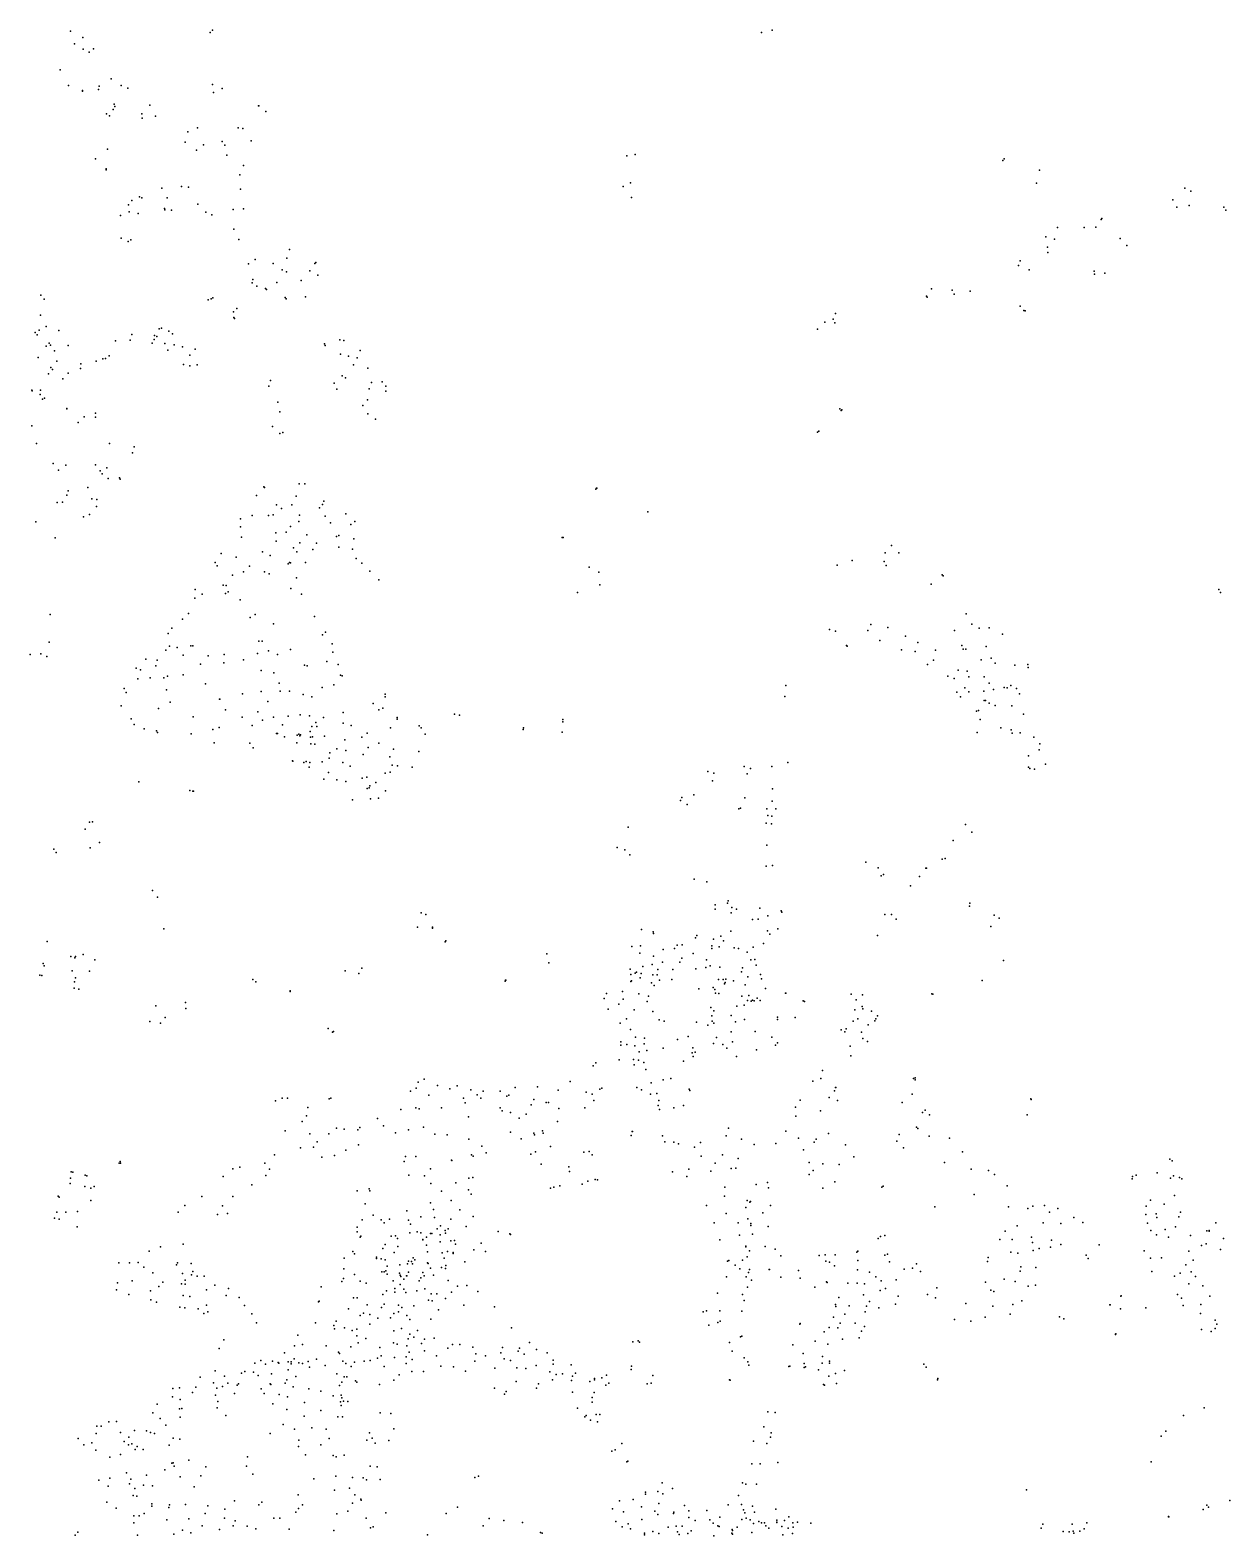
# Model space of a CAD drawing. Header units: millimetres. Extents: x -60275265 to 22802890, y -38578442 to 24337084.
# Drawn here: x -13538378 to -8352378, y -20047304 to -13537304 of the extents above; entities that cross this region are included whole.
import ezdxf

# ---------------------------------------------------------------- set-up
doc = ezdxf.new("R2010")
doc.units = ezdxf.units.MM
doc.header["$MEASUREMENT"] = 0
doc.layers.add('particles', color=7, linetype='Continuous', true_color=0x000000)

msp = doc.modelspace()

# ---------------------------------------------------------------- linework, layer by layer
at = {"layer": 'particles', "color": 93, "true_color": 0x67d435}
for p in [(-12750378, -13537304), (-10331378, -13537304), (-13364378, -13541304), (-13346378, -13596304), (-13310378, -13569304), (-12760378, -13548304), (-10376378, -13548304), (-13309378, -13620304), (-13283378, -13633304), (-13264378, -13618304), (-13408378, -13709304), (-13372378, -13777304), (-13311378, -13798304), (-13242378, -13794304), (-13240378, -13779304), (-13188378, -13747304), (-13144378, -13776304), (-13116378, -13788304), (-12749378, -13772304), (-12708378, -13790304), (-13311378, -13801304), (-13175378, -13857304), (-13021378, -13862304), (-13020378, -13862304), (-12746378, -13806304), (-12551378, -13865304), (-12550378, -13865304), (-13208378, -13899304), (-13195378, -13907304), (-13179378, -13880304), (-13172378, -13867304), (-13055378, -13899304), (-13054378, -13917304), (-12996378, -13909304), (-12519378, -13889304), (-12856378, -13977304), (-12815378, -13960304), (-12638378, -13959304), (-12618378, -13962304), (-13204378, -14052304), (-12868378, -14022304), (-12819378, -14056304), (-12789378, -14033304), (-12708378, -14018304), (-12697378, -14035304), (-12583378, -14016304), (-13255378, -14094304), (-12688378, -14078304), (-12615378, -14122304), (-10959378, -14080304), (-10923378, -14075304), (-9333378, -14100304), (-9333378, -14100304), (-9327378, -14094304), (-13210378, -14137304), (-13210378, -14141304), (-13209378, -14141304), (-12631378, -14163304), (-9175378, -14143304), (-12969378, -14220304), (-12884378, -14213304), (-12854378, -14216304), (-12628378, -14224304), (-10974378, -14213304), (-10943378, -14197304), (-9188378, -14199304), (-8547378, -14220304), (-8521378, -14233304), (-13113378, -14293304), (-13099378, -14273304), (-13065378, -14258304), (-13055378, -14262304), (-12957378, -14308304), (-12956378, -14314304), (-12945378, -14262304), (-12927378, -14316304), (-12813378, -14290304), (-12660378, -14312304), (-12616378, -14309304), (-10938378, -14260304), (-8598378, -14271304), (-8582378, -14303304), (-8528378, -14295304), (-8378378, -14302304), (-8378378, -14302304), (-8369378, -14315304), (-13147378, -14338304), (-13110378, -14322304), (-13110378, -14322304), (-13071378, -14330304), (-12779378, -14324304), (-12753378, -14336304), (-8908378, -14356304), (-8906378, -14351304), (-13144378, -14437304), (-13114378, -14451304), (-13102378, -14443304), (-12658378, -14397304), (-12636378, -14442304), (-9148378, -14431304), (-9110378, -14441304), (-9097378, -14390304), (-8982378, -14390304), (-8932378, -14389304), (-8826378, -14438304), (-12417378, -14485304), (-9140378, -14475304), (-9139378, -14499304), (-8798378, -14468304), (-12594378, -14547304), (-12565378, -14528304), (-12487378, -14546304), (-12448378, -14573304), (-12430378, -14582304), (-12429378, -14523304), (-12329378, -14578304), (-12307378, -14546304), (-12303378, -14541304), (-9265378, -14555304), (-9259378, -14535304), (-9220378, -14574304), (-8939378, -14579304), (-12578378, -14629304), (-12575378, -14615304), (-12558378, -14644304), (-12471378, -14628304), (-12367378, -14619304), (-12294378, -14597304), (-8937378, -14592304), (-8892378, -14588304), (-13492378, -14683304), (-13477378, -14700304), (-12769378, -14703304), (-12755378, -14699304), (-12748378, -14695304), (-12521378, -14654304), (-12516378, -14658304), (-12436378, -14693304), (-12431378, -14699304), (-12348378, -14690304), (-9664378, -14687304), (-9661378, -14692304), (-9642378, -14655304), (-9553378, -14662304), (-9544378, -14678304), (-9474378, -14665304), (-9474378, -14665304), (-13493378, -14770304), (-12659378, -14755304), (-12645378, -14740304), (-10057378, -14762304), (-9259378, -14730304), (-9242378, -14749304), (-9237378, -14751304), (-13499378, -14834304), (-13468378, -14818304), (-13414378, -14836304), (-12980378, -14828304), (-12970378, -14825304), (-12939378, -14839304), (-12657378, -14780304), (-12655378, -14784304), (-10135378, -14830304), (-10103378, -14799304), (-10067378, -14786304), (-10059378, -14803304), (-13516378, -14845304), (-13508378, -14854304), (-13469378, -14904304), (-13456378, -14890304), (-13450378, -14899304), (-13374378, -14900304), (-13169378, -14880304), (-13105378, -14878304), (-13098378, -14853304), (-13011378, -14890304), (-13002378, -14874304), (-13001378, -14858304), (-12991378, -14862304), (-12955378, -14892304), (-12923378, -14850304), (-12916378, -14897304), (-12880378, -14907304), (-12266378, -14894304), (-12263378, -14901304), (-12263378, -14901304), (-12199378, -14876304), (-12182378, -14879304), (-13503378, -14953304), (-13432378, -14923304), (-13422378, -14968304), (-13252378, -14968304), (-13224378, -14958304), (-13223378, -14958304), (-13212378, -14957304), (-13212378, -14957304), (-13196378, -14945304), (-12943378, -14920304), (-12848378, -14942304), (-12824378, -14917304), (-12196378, -14938304), (-12162378, -14946304), (-12124378, -14954304), (-12112378, -14922304), (-13458378, -15023304), (-13448378, -14995304), (-13441378, -15005304), (-13374378, -15020304), (-13320378, -15000304), (-13319378, -14980304), (-12875378, -14983304), (-12848378, -14989304), (-12816378, -14984304), (-12189378, -15032304), (-12140378, -14984304), (-12078378, -14999304), (-13531378, -15093304), (-13529378, -15096304), (-13493378, -15093304), (-13397378, -15044304), (-12506378, -15076304), (-12499378, -15052304), (-12224378, -15063304), (-12212378, -15090304), (-12175378, -15041304), (-12072378, -15088304), (-12062378, -15060304), (-12016378, -15057304), (-12001378, -15098304), (-12000378, -15077304), (-13495378, -15112304), (-13484378, -15132304), (-13476378, -15128304), (-12467378, -15146304), (-12100378, -15160304), (-12079378, -15135304), (-13380378, -15174304), (-13379378, -15173304), (-13331378, -15233304), (-13304378, -15209304), (-13256378, -15193304), (-13255378, -15211304), (-12459378, -15188304), (-12078378, -15196304), (-12045378, -15219304), (-10038378, -15175304), (-10032378, -15181304), (-10030378, -15179304), (-13530378, -15248304), (-12490378, -15251304), (-12458378, -15281304), (-12445378, -15276304), (-10134378, -15275304), (-10129378, -15271304), (-13510378, -15324304), (-13195378, -15324304), (-13088378, -15338304), (-13439378, -15410304), (-13383378, -15418304), (-13256378, -15417304), (-13096378, -15364304), (-13096378, -15365304), (-13415378, -15439304), (-13235378, -15443304), (-13226378, -15455304), (-13207378, -15429304), (-13201378, -15476304), (-13152378, -15472304), (-13149378, -15479304), (-13379378, -15548304), (-13374378, -15529304), (-13289378, -15515304), (-12560378, -15549304), (-12528378, -15511304), (-12525378, -15514304), (-12388378, -15552304), (-12375378, -15498304), (-12350378, -15499304), (-11092378, -15521304), (-11090378, -15517304), (-11089378, -15517304), (-13421378, -15579304), (-13398378, -15578304), (-13271378, -15563304), (-13251378, -15597304), (-13250378, -15567304), (-12473378, -15590304), (-12452378, -15605304), (-12407378, -15589304), (-12287378, -15603304), (-12274378, -15588304), (-12268378, -15574304), (-10868378, -15619304), (-13513378, -15663304), (-13307378, -15641304), (-13281378, -15631304), (-12628378, -15650304), (-12628378, -15685304), (-12578378, -15635304), (-12508378, -15635304), (-12488378, -15632304), (-12412378, -15683304), (-12377378, -15661304), (-12374378, -15634304), (-12262378, -15639304), (-12239378, -15667304), (-12173378, -15629304), (-12152378, -15674304), (-12135378, -15661304), (-13430378, -15732304), (-12625378, -15729304), (-12476378, -15710304), (-12474378, -15746304), (-12431378, -15708304), (-12372378, -15753304), (-12342378, -15719304), (-12213378, -15727304), (-12204378, -15722304), (-12139378, -15736304), (-11238378, -15731304), (-11238378, -15731304), (-11234378, -15731304), (-12712378, -15800304), (-12648378, -15816304), (-12533378, -15793304), (-12501378, -15809304), (-12399378, -15776304), (-12385378, -15792304), (-12316378, -15782304), (-12300378, -15755304), (-12203378, -15773304), (-12144378, -15781304), (-9842378, -15797304), (-9814378, -15765304), (-9783378, -15797304), (-12738378, -15839304), (-12730378, -15853304), (-12615378, -15879304), (-12590378, -15854304), (-12525378, -15879304), (-12423378, -15845304), (-12417378, -15838304), (-12413378, -15840304), (-12347378, -15838304), (-12129378, -15821304), (-12104378, -15842304), (-12070378, -15876304), (-11121378, -15859304), (-11121378, -15859304), (-11080378, -15881304), (-10050378, -15850304), (-9985378, -15830304), (-9846378, -15834304), (-9838378, -15851304), (-12704378, -15936304), (-12691378, -15938304), (-12663378, -15893304), (-12505378, -15888304), (-12386378, -15905304), (-12031378, -15913304), (-11075378, -15935304), (-9643378, -15933304), (-9595378, -15892304), (-9592378, -15896304), (-12826378, -15993304), (-12825378, -15956304), (-12795378, -15975304), (-12693378, -15973304), (-12682378, -15965304), (-12630378, -16000304), (-12411378, -15951304), (-12365378, -15976304), (-11172378, -15968304), (-8400378, -15955304), (-8393378, -15969304), (-13452378, -16063304), (-12853378, -16059304), (-12587378, -16076304), (-12565378, -16064304), (-12309378, -16072304), (-9492378, -16061304), (-12926378, -16123304), (-12880378, -16084304), (-12486378, -16104304), (-12261378, -16140304), (-10082378, -16128304), (-10057378, -16136304), (-9917378, -16133304), (-9904378, -16107304), (-9831378, -16120304), (-9542378, -16132304), (-9468378, -16106304), (-9435378, -16122304), (-9392378, -16121304), (-13456378, -16183304), (-12942378, -16146304), (-12935378, -16200304), (-12902378, -16206304), (-12844378, -16199304), (-12835378, -16199304), (-12550378, -16179304), (-12535378, -16179304), (-12274378, -16151304), (-12233378, -16191304), (-10009378, -16198304), (-10006378, -16200304), (-9865378, -16176304), (-9754378, -16157304), (-9701378, -16184304), (-9510378, -16198304), (-9406378, -16202304), (-9335378, -16148304), (-13538378, -16237304), (-13491378, -16233304), (-13466378, -16245304), (-13038378, -16256304), (-12989378, -16261304), (-12952378, -16217304), (-12876378, -16240304), (-12769378, -16242304), (-12701378, -16272304), (-12699378, -16237304), (-12615378, -16259304), (-12555378, -16232304), (-12508378, -16221304), (-12469378, -16236304), (-12413378, -16215304), (-12256378, -16266304), (-12230378, -16226304), (-9771378, -16216304), (-9713378, -16224304), (-9633378, -16261304), (-9625378, -16217304), (-9505378, -16213304), (-9494378, -16213304), (-9427378, -16260304), (-9384378, -16253304), (-9366378, -16274304), (-13079378, -16296304), (-13061378, -16303304), (-13019378, -16337304), (-12995378, -16285304), (-12960378, -16337304), (-12944378, -16330304), (-12876378, -16325304), (-12801378, -16278304), (-12540378, -16306304), (-12485378, -16315304), (-12352378, -16282304), (-12341378, -16286304), (-12206378, -16279304), (-12196378, -16326304), (-12189378, -16329304), (-9659378, -16279304), (-9571378, -16330304), (-9526378, -16304304), (-9488378, -16308304), (-9480378, -16333304), (-9414378, -16333304), (-9281378, -16282304), (-9226378, -16279304), (-9224378, -16292304), (-13131378, -16384304), (-13123378, -16401304), (-13072378, -16341304), (-12948378, -16389304), (-12780378, -16363304), (-12540378, -16396304), (-12462378, -16361304), (-12457378, -16395304), (-12417378, -16395304), (-12276378, -16379304), (-12225378, -16368304), (-10272378, -16370304), (-9544378, -16340304), (-9532378, -16400304), (-9497378, -16381304), (-9480378, -16398304), (-9415378, -16395304), (-9393378, -16361304), (-9374378, -16388304), (-9328378, -16379304), (-9315378, -16380304), (-9299378, -16371304), (-9274378, -16384304), (-13144378, -16458304), (-12932378, -16442304), (-12719378, -16430304), (-12718378, -16429304), (-12620378, -16407304), (-12511378, -16440304), (-12358378, -16410304), (-12321378, -16420304), (-12055378, -16449304), (-12013378, -16469304), (-12004378, -16408304), (-12003378, -16419304), (-10276378, -16418304), (-9516378, -16420304), (-9414378, -16436304), (-9408378, -16435304), (-9392378, -16447304), (-9367378, -16457304), (-9294378, -16459304), (-9261378, -16407304), (-13101378, -16514304), (-12983378, -16470304), (-12833378, -16506304), (-12693378, -16476304), (-12621378, -16508304), (-12553378, -16484304), (-12533378, -16521304), (-12486378, -16507304), (-12422378, -16503304), (-12370378, -16498304), (-12330378, -16502304), (-12303378, -16530304), (-12270378, -16509304), (-12185378, -16487304), (-12185378, -16534304), (-12030378, -16476304), (-11952378, -16516304), (-11951378, -16509304), (-11704378, -16494304), (-11703378, -16494304), (-11682378, -16499304), (-11235378, -16518304), (-11235378, -16527304), (-9447378, -16482304), (-9439378, -16479304), (-9431378, -16518304), (-9244378, -16494304), (-13088378, -16539304), (-13045378, -16558304), (-12992378, -16567304), (-12987378, -16573304), (-12842378, -16579304), (-12748378, -16560304), (-12721378, -16552304), (-12578378, -16544304), (-12473378, -16578304), (-12468378, -16578304), (-12447378, -16541304), (-12439378, -16593304), (-12383378, -16585304), (-12376378, -16581304), (-12372378, -16588304), (-12369378, -16584304), (-12328378, -16569304), (-12326378, -16594304), (-12321378, -16548304), (-12317378, -16592304), (-12299378, -16548304), (-12266378, -16590304), (-12150378, -16543304), (-12104378, -16594304), (-12081378, -16576304), (-11980378, -16553304), (-11857378, -16545304), (-11847378, -16553304), (-11830378, -16581304), (-11407378, -16560304), (-11406378, -16554304), (-11238378, -16572304), (-9445378, -16574304), (-9342378, -16553304), (-9298378, -16562304), (-9293378, -16577304), (-9259378, -16575304), (-9200378, -16594304), (-12743378, -16619304), (-12589378, -16620304), (-12574378, -16640304), (-12385378, -16619304), (-12325378, -16623304), (-12308378, -16624304), (-12243378, -16661304), (-12212378, -16645304), (-12177378, -16606304), (-12174378, -16652304), (-12077378, -16639304), (-12030378, -16620304), (-11968378, -16646304), (-11858378, -16656304), (-9176378, -16649304), (-9173378, -16623304), (-12404378, -16696304), (-12403378, -16698304), (-12355378, -16704304), (-12345378, -16699304), (-12332378, -16723304), (-12329378, -16704304), (-12276378, -16700304), (-12245378, -16684304), (-12187378, -16704304), (-12155378, -16719304), (-12098378, -16669304), (-11983378, -16679304), (-11973378, -16715304), (-11950378, -16718304), (-11887378, -16724304), (-10451378, -16721304), (-10424378, -16729304), (-10332378, -16721304), (-10263378, -16704304), (-9223378, -16675304), (-9222378, -16724304), (-9217378, -16730304), (-9149378, -16710304), (-13068378, -16787304), (-12269378, -16776304), (-12248378, -16747304), (-12212378, -16779304), (-12173378, -16786304), (-12102378, -16771304), (-12083378, -16767304), (-12044378, -16790304), (-12003378, -16750304), (-11982378, -16745304), (-10609378, -16743304), (-10589378, -16783304), (-10583378, -16749304), (-10438378, -16752304), (-9197378, -16732304), (-12848378, -16824304), (-12834378, -16828304), (-12832378, -16828304), (-12081378, -16816304), (-12072378, -16813304), (-12070378, -16804304), (-12066378, -16860304), (-12032378, -16857304), (-12002378, -16826304), (-10721378, -16855304), (-10669378, -16843304), (-10449378, -16856304), (-10329378, -16817304), (-12145378, -16865304), (-10726378, -16868304), (-10698378, -16885304), (-10474378, -16904304), (-10467378, -16901304), (-10354378, -16903304), (-10331378, -16870304), (-10315378, -16903304), (-13282378, -16962304), (-13269378, -16960304), (-10953378, -16983304), (-10953378, -16983304), (-10356378, -16965304), (-10349378, -16933304), (-10334378, -16968304), (-10332378, -16935304), (-9495378, -16972304), (-13300378, -16991304), (-13238378, -17049304), (-9548378, -17040304), (-9468378, -17004304), (-13436378, -17078304), (-13425378, -17093304), (-13278378, -17073304), (-11000378, -17071304), (-10967378, -17081304), (-10945378, -17103304), (-10354378, -17061304), (-9582378, -17119304), (-10356378, -17151304), (-10329378, -17148304), (-9925378, -17134304), (-9925378, -17134304), (-9873378, -17159304), (-9666378, -17160304), (-9664378, -17160304), (-9595378, -17122304), (-10667378, -17208304), (-10613378, -17220304), (-9860378, -17193304), (-9849378, -17188304), (-9733378, -17237304), (-9694378, -17196304), (-13009378, -17257304), (-12988378, -17286304), (-10523378, -17311304), (-10520378, -17302304), (-9476378, -17312304), (-11847378, -17353304), (-11828378, -17360304), (-10577378, -17319304), (-10577378, -17338304), (-10507378, -17353304), (-10505378, -17330304), (-10485378, -17338304), (-10391378, -17380304), (-10384378, -17333304), (-10349378, -17366304), (-10291378, -17344304), (-10288378, -17350304), (-9844378, -17360304), (-9815378, -17361304), (-9795378, -17381304), (-9477378, -17325304), (-9477378, -17325304), (-9371378, -17364304), (-9349378, -17377304), (-12960378, -17423304), (-11864378, -17415304), (-11799378, -17415304), (-11798378, -17420304), (-11798378, -17420304), (-10896378, -17425304), (-10845378, -17435304), (-10844378, -17443304), (-10509378, -17433304), (-10415378, -17382304), (-10350378, -17431304), (-10340378, -17446304), (-10306378, -17422304), (-9386378, -17412304), (-13464378, -17477304), (-11744378, -17479304), (-11741378, -17475304), (-11741378, -17475304), (-10937378, -17499304), (-10900378, -17496304), (-10752378, -17508304), (-10741378, -17493304), (-10719378, -17491304), (-10662378, -17462304), (-10656378, -17451304), (-10591378, -17496304), (-10591378, -17507304), (-10584378, -17467304), (-10560378, -17501304), (-10553378, -17454304), (-10541378, -17475304), (-10495378, -17505304), (-10476378, -17508304), (-10412378, -17502304), (-10368378, -17486304), (-9875378, -17451304), (-13482378, -17572304), (-13362378, -17542304), (-13345378, -17548304), (-13342378, -17542304), (-13308378, -17533304), (-13258378, -17556304), (-11305378, -17531304), (-11296378, -17569304), (-10903378, -17528304), (-10843378, -17541304), (-10805378, -17566304), (-10801378, -17512304), (-10729378, -17566304), (-10721378, -17549304), (-10672378, -17529304), (-10614378, -17557304), (-10439378, -17524304), (-10422378, -17556304), (-10405378, -17555304), (-9330378, -17559304), (-13496378, -17623304), (-13488378, -17624304), (-13477378, -17583304), (-13356378, -17604304), (-13342378, -17634304), (-13281378, -17606304), (-12176378, -17604304), (-12117378, -17616304), (-12104378, -17592304), (-10944378, -17597304), (-10941378, -17620304), (-10923378, -17614304), (-10917378, -17610304), (-10901378, -17634304), (-10897378, -17615304), (-10889378, -17586304), (-10849378, -17577304), (-10846378, -17621304), (-10828378, -17621304), (-10824378, -17598304), (-10760378, -17598304), (-10661378, -17595304), (-10617378, -17589304), (-10599378, -17583304), (-10563378, -17641304), (-10556378, -17588304), (-10543378, -17641304), (-10531378, -17640304), (-10463378, -17609304), (-10458378, -17591304), (-10435378, -17630304), (-10399378, -17580304), (-10381378, -17620304), (-10376378, -17639304), (-13347378, -17679304), (-13346378, -17651304), (-13328378, -17684304), (-12576378, -17642304), (-12576378, -17642304), (-12562378, -17652304), (-12414378, -17691304), (-12414378, -17692304), (-12414378, -17693304), (-11484378, -17649304), (-11483378, -17645304), (-11482378, -17645304), (-11047378, -17702304), (-10978378, -17693304), (-10941378, -17650304), (-10939378, -17647304), (-10907378, -17703304), (-10852378, -17656304), (-10841378, -17668304), (-10817378, -17645304), (-10764378, -17642304), (-10648378, -17682304), (-10586378, -17676304), (-10578378, -17685304), (-10575378, -17700304), (-10561378, -17702304), (-10536378, -17660304), (-10534378, -17654304), (-10498378, -17647304), (-10447378, -17665304), (-10360378, -17680304), (-10273378, -17701304), (-10271378, -17701304), (-9989378, -17705304), (-9641378, -17704304), (-9636378, -17705304), (-9423378, -17646304), (-9423378, -17646304), (-12995378, -17755304), (-12867378, -17741304), (-12865378, -17767304), (-11057378, -17723304), (-11039378, -17770304), (-10993378, -17748304), (-10974378, -17727304), (-10871378, -17737304), (-10865378, -17714304), (-10595378, -17763304), (-10483378, -17757304), (-10462378, -17714304), (-10452378, -17752304), (-10437378, -17733304), (-10431378, -17711304), (-10421378, -17735304), (-10415378, -17731304), (-10409378, -17734304), (-10395378, -17722304), (-10383378, -17732304), (-10197378, -17734304), (-10190378, -17736304), (-9967378, -17729304), (-9941378, -17758304), (-9940378, -17708304), (-9939378, -17769304), (-13021378, -17823304), (-12974378, -17831304), (-12954378, -17806304), (-10987378, -17831304), (-10960378, -17811304), (-10927378, -17773304), (-10847378, -17780304), (-10819378, -17816304), (-10797378, -17821304), (-10657378, -17826304), (-10591378, -17799304), (-10590378, -17822304), (-10582378, -17777304), (-10582378, -17830304), (-10507378, -17797304), (-10489378, -17825304), (-10450378, -17815304), (-10308378, -17815304), (-10307378, -17804304), (-10231378, -17806304), (-9981378, -17821304), (-9973378, -17773304), (-9960378, -17812304), (-9901378, -17778304), (-9886378, -17820304), (-9883378, -17811304), (-9875378, -17798304), (-12249378, -17853304), (-12231378, -17869304), (-12227378, -17866304), (-10943378, -17857304), (-10921378, -17891304), (-10882378, -17895304), (-10740378, -17901304), (-10694378, -17888304), (-10608378, -17839304), (-10571378, -17892304), (-10507378, -17868304), (-10404378, -17867304), (-10332378, -17891304), (-10032378, -17859304), (-10017378, -17868304), (-10011378, -17855304), (-9945378, -17869304), (-9939378, -17897304), (-9915378, -17838304), (-10985378, -17911304), (-10985378, -17925304), (-10959378, -17923304), (-10924378, -17929304), (-10905378, -17954304), (-10884378, -17920304), (-10872378, -17948304), (-10802378, -17939304), (-10677378, -17959304), (-10674378, -17937304), (-10663378, -17955304), (-10584378, -17918304), (-10544378, -17923304), (-10527378, -17939304), (-10502378, -17911304), (-10398378, -17945304), (-10316378, -17926304), (-10307378, -17915304), (-9994378, -17930304), (-9919378, -17909304), (-11104378, -18015304), (-11092378, -18002304), (-10992378, -17989304), (-10930378, -17988304), (-10927378, -18010304), (-10908378, -17990304), (-10885378, -18000304), (-10876378, -18031304), (-10714378, -17994304), (-10672378, -17974304), (-10485378, -17975304), (-9990378, -17972304), (-11860378, -18085304), (-11835378, -18072304), (-11204378, -18082304), (-10853378, -18088304), (-10801378, -18075304), (-10769378, -18069304), (-10155378, -18081304), (-10120378, -18070304), (-10113378, -18035304), (-9720378, -18070304), (-9713378, -18067304), (-9712378, -18075304), (-12448378, -18154304), (-12425378, -18154304), (-12246378, -18158304), (-12238378, -18155304), (-11894378, -18125304), (-11869378, -18112304), (-11815378, -18141304), (-11777378, -18100304), (-11724378, -18114304), (-11692378, -18101304), (-11664378, -18154304), (-11633378, -18118304), (-11606378, -18140304), (-11590378, -18154304), (-11580378, -18124304), (-11506378, -18125304), (-11477378, -18146304), (-11469378, -18141304), (-11442378, -18108304), (-11360378, -18161304), (-11345378, -18105304), (-11256378, -18120304), (-11134378, -18129304), (-11108378, -18137304), (-11075378, -18115304), (-11067378, -18111304), (-10916378, -18108304), (-10895378, -18119304), (-10857378, -18138304), (-10829378, -18135304), (-10689378, -18115304), (-10687378, -18121304), (-10084378, -18152304), (-10061378, -18123304), (-10056378, -18109304), (-10055378, -18109304), (-9726378, -18137304), (-9212378, -18157304), (-9211378, -18160304), (-12477378, -18166304), (-12337378, -18195304), (-11935378, -18204304), (-11871378, -18196304), (-11856378, -18200304), (-11760378, -18196304), (-11658378, -18175304), (-11506378, -18197304), (-11497378, -18209304), (-11462378, -18216304), (-11394378, -18224304), (-11372378, -18183304), (-11308378, -18174304), (-11297378, -18174304), (-11252378, -18199304), (-11140378, -18197304), (-11102378, -18164304), (-10823378, -18187304), (-10820378, -18164304), (-10817378, -18203304), (-10755378, -18197304), (-10714378, -18186304), (-10230378, -18194304), (-10210378, -18163304), (-10121378, -18210304), (-10048378, -18164304), (-9768378, -18173304), (-9681378, -18216304), (-9669378, -18207304), (-9651378, -18227304), (-9228378, -18227304), (-12362378, -18255304), (-12343378, -18231304), (-12214378, -18285304), (-12180378, -18288304), (-12121378, -18292304), (-12113378, -18281304), (-12036378, -18242304), (-12011378, -18274304), (-11903378, -18292304), (-11838378, -18280304), (-11643378, -18236304), (-11424378, -18241304), (-11259378, -18255304), (-10519378, -18284304), (-10228378, -18233304), (-9706378, -18280304), (-9701378, -18286304), (-12435378, -18296304), (-12329378, -18309304), (-12297378, -18343304), (-12247378, -18309304), (-12118378, -18356304), (-11958378, -18304304), (-11788378, -18310304), (-11736378, -18313304), (-11641378, -18332304), (-11462378, -18301304), (-11416378, -18331304), (-11361378, -18306304), (-11358378, -18313304), (-11323378, -18296304), (-11320378, -18306304), (-10940378, -18316304), (-10935378, -18298304), (-10934378, -18298304), (-10804378, -18317304), (-10795378, -18344304), (-10755378, -18345304), (-10736378, -18352304), (-10640378, -18346304), (-10529378, -18317304), (-10463378, -18332304), (-10408378, -18355304), (-10314378, -18351304), (-10271378, -18297304), (-10217378, -18327304), (-10149378, -18345304), (-10140378, -18332304), (-10087378, -18307304), (-10013378, -18356304), (-9791378, -18340304), (-9782378, -18312304), (-9652378, -18319304), (-9564378, -18328304), (-12481378, -18399304), (-12369378, -18369304), (-12313378, -18367304), (-12277378, -18410304), (-12222378, -18402304), (-12174378, -18380304), (-11915378, -18407304), (-11871378, -18407304), (-11630378, -18400304), (-11623378, -18406304), (-11623378, -18406304), (-11586378, -18362304), (-11567378, -18391304), (-11373378, -18396304), (-11353378, -18387304), (-11288378, -18364304), (-11145378, -18388304), (-11122378, -18385304), (-11109378, -18400304), (-10666378, -18367304), (-10638378, -18405304), (-10545378, -18399304), (-10477378, -18415304), (-10195378, -18378304), (-9978378, -18408304), (-9763378, -18369304), (-9508378, -18386304), (-8612378, -18418304), (-13361378, -18473304), (-13353378, -18474304), (-13300378, -18487304), (-13153378, -18435304), (-13149378, -18428304), (-13147378, -18436304), (-12662378, -18460304), (-12632378, -18453304), (-12523378, -18436304), (-12503378, -18461304), (-11921378, -18429304), (-11901378, -18487304), (-11808378, -18460304), (-11716378, -18423304), (-11715378, -18424304), (-11329378, -18440304), (-11210378, -18451304), (-11207378, -18472304), (-10761378, -18473304), (-10691378, -18462304), (-10596378, -18470304), (-10577378, -18435304), (-10508378, -18458304), (-10487378, -18457304), (-10170378, -18433304), (-10170378, -18485304), (-10153378, -18468304), (-10112378, -18438304), (-10041378, -18442304), (-9586378, -18433304), (-9471378, -18462304), (-9395378, -18467304), (-9369378, -18484304), (-8757378, -18487304), (-8666378, -18478304), (-8602378, -18425304), (-13365378, -18524304), (-13363378, -18500304), (-13301378, -18537304), (-13293378, -18491304), (-13276378, -18544304), (-13261378, -18536304), (-12703378, -18493304), (-12579378, -18529304), (-12519378, -18489304), (-12073378, -18547304), (-11834378, -18491304), (-11806378, -18523304), (-11698378, -18520304), (-11643378, -18551304), (-11641378, -18501304), (-11624378, -18498304), (-11288378, -18543304), (-11274378, -18539304), (-11249378, -18534304), (-11152378, -18526304), (-11127378, -18514304), (-11096378, -18506304), (-11086378, -18508304), (-10699378, -18493304), (-10535378, -18540304), (-10399378, -18528304), (-10351378, -18519304), (-10346378, -18542304), (-10112378, -18543304), (-10060378, -18517304), (-9856378, -18539304), (-9851378, -18535304), (-9314378, -18533304), (-8774378, -18504304), (-8773378, -18493304), (-8609378, -18501304), (-8595378, -18491304), (-8570378, -18498304), (-8560378, -18503304), (-13417378, -18578304), (-13412378, -18582304), (-13276378, -18597304), (-12869378, -18618304), (-12796378, -18580304), (-12662378, -18580304), (-12125378, -18555304), (-12090378, -18612304), (-12069378, -18555304), (-11807378, -18607304), (-11760378, -18557304), (-11718378, -18597304), (-11631378, -18569304), (-10614378, -18618304), (-10537378, -18578304), (-10439378, -18597304), (-10427378, -18604304), (-10424378, -18602304), (-10337378, -18618304), (-9458378, -18571304), (-8695378, -18596304), (-8636378, -18613304), (-8592378, -18575304), (-13432378, -18673304), (-13422378, -18647304), (-13412378, -18677304), (-13383378, -18648304), (-13333378, -18644304), (-12898378, -18647304), (-12728378, -18657304), (-12706378, -18620304), (-12685378, -18653304), (-12103378, -18681304), (-12055378, -18661304), (-12020378, -18681304), (-11985378, -18677304), (-11909378, -18641304), (-11903378, -18682304), (-11849378, -18667304), (-11794378, -18636304), (-11790378, -18670304), (-11719378, -18678304), (-11680378, -18637304), (-11623378, -18666304), (-10529378, -18653304), (-10444378, -18627304), (-10436378, -18676304), (-10371378, -18651304), (-9627378, -18624304), (-9309378, -18624304), (-9226378, -18632304), (-9204378, -18621304), (-9153378, -18619304), (-9132378, -18648304), (-9095378, -18632304), (-9027378, -18671304), (-8716378, -18657304), (-8714378, -18622304), (-8670378, -18654304), (-8668378, -18671304), (-8572378, -18667304), (-8566378, -18647304), (-13335378, -18711304), (-12124378, -18713304), (-12124378, -18732304), (-12007378, -18693304), (-11896378, -18737304), (-11894378, -18699304), (-11865378, -18733304), (-11849378, -18737304), (-11807378, -18740304), (-11801378, -18740304), (-11778378, -18720304), (-11766378, -18745304), (-11764378, -18706304), (-11744378, -18727304), (-11742378, -18738304), (-11731378, -18720304), (-11653378, -18710304), (-11515378, -18731304), (-11464378, -18741304), (-11461378, -18744304), (-11461378, -18744304), (-10581378, -18694304), (-10477378, -18693304), (-10471378, -18747304), (-10423378, -18697304), (-10422378, -18705304), (-10416378, -18742304), (-10348378, -18709304), (-9844378, -18748304), (-9323378, -18729304), (-9271378, -18706304), (-9159378, -18694304), (-9082378, -18697304), (-8987378, -18692304), (-8708378, -18695304), (-8693378, -18726304), (-8669378, -18746304), (-8632378, -18722304), (-8587378, -18711304), (-8451378, -18728304), (-8442378, -18727304), (-8442378, -18730304), (-8413378, -18694304), (-12974378, -18797304), (-12876378, -18786304), (-12112378, -18755304), (-12109378, -18751304), (-12013378, -18804304), (-12003378, -18787304), (-11978378, -18751304), (-11958378, -18750304), (-11950378, -18762304), (-11948378, -18796304), (-11840378, -18765304), (-11840378, -18767304), (-11825378, -18755304), (-11825378, -18790304), (-11766378, -18776304), (-11719378, -18771304), (-11703378, -18770304), (-11700378, -18786304), (-11620378, -18811304), (-11588378, -18781304), (-10557378, -18767304), (-10445378, -18795304), (-10444378, -18798304), (-10361378, -18796304), (-10317378, -18807304), (-9873378, -18762304), (-9862378, -18752304), (-9346378, -18765304), (-9293378, -18766304), (-9210378, -18756304), (-9205378, -18779304), (-9202378, -18813304), (-9177378, -18805304), (-9128378, -18799304), (-9123378, -18768304), (-9082378, -18787304), (-8917378, -18788304), (-8617378, -18756304), (-8522378, -18749304), (-8475378, -18792304), (-8454378, -18785304), (-8392378, -18809304), (-8379378, -18761304), (-13155378, -18866304), (-13108378, -18866304), (-13071378, -18865304), (-13024378, -18816304), (-12905378, -18875304), (-12901378, -18867304), (-12842378, -18869304), (-12181378, -18846304), (-12143378, -18817304), (-12136378, -18828304), (-12041378, -18842304), (-12041378, -18848304), (-12021378, -18849304), (-12004378, -18853304), (-11964378, -18822304), (-11940378, -18875304), (-11907378, -18871304), (-11903378, -18860304), (-11890378, -18861304), (-11885378, -18871304), (-11882378, -18845304), (-11875378, -18854304), (-11821378, -18866304), (-11820378, -18819304), (-11817378, -18870304), (-11757378, -18823304), (-11748378, -18847304), (-11741378, -18878304), (-11734378, -18817304), (-11710378, -18826304), (-11709378, -18822304), (-11659378, -18862304), (-11570378, -18817304), (-10523378, -18860304), (-10518378, -18857304), (-10491378, -18877304), (-10458378, -18855304), (-10439378, -18841304), (-10429378, -18815304), (-10293378, -18836304), (-10128378, -18835304), (-10102378, -18832304), (-10098378, -18859304), (-10082378, -18864304), (-10058378, -18832304), (-9964378, -18820304), (-9960378, -18816304), (-9960378, -18856304), (-9844378, -18834304), (-9832378, -18829304), (-9824378, -18862304), (-9707378, -18871304), (-9400378, -18861304), (-9397378, -18843304), (-9299378, -18820304), (-9269378, -18824304), (-8973378, -18834304), (-8964378, -18848304), (-8723378, -18814304), (-8695378, -18847304), (-8647378, -18845304), (-8543378, -18875304), (-8529378, -18816304), (-8511378, -18855304), (-13047378, -18885304), (-13008378, -18910304), (-12879378, -18913304), (-12868378, -18941304), (-12840378, -18918304), (-12835378, -18904304), (-12816378, -18924304), (-12785378, -18924304), (-12184378, -18934304), (-12182378, -18893304), (-12136378, -18917304), (-12018378, -18906304), (-12008378, -18906304), (-12000378, -18901304), (-11995378, -18881304), (-11994378, -18915304), (-11941378, -18911304), (-11938378, -18920304), (-11935378, -18926304), (-11923378, -18937304), (-11911378, -18922304), (-11909378, -18922304), (-11902378, -18907304), (-11849378, -18931304), (-11840378, -18909304), (-11835378, -18923304), (-11807378, -18889304), (-11795378, -18920304), (-11760378, -18886304), (-11743378, -18891304), (-11731378, -18943304), (-10528378, -18927304), (-10470378, -18892304), (-10443378, -18927304), (-10433378, -18908304), (-10429378, -18896304), (-10420378, -18942304), (-10343378, -18896304), (-10342378, -18896304), (-10293378, -18929304), (-10217378, -18899304), (-10209378, -18933304), (-10061378, -18880304), (-9961378, -18897304), (-9910378, -18907304), (-9883378, -18927304), (-9794378, -18940304), (-9760378, -18894304), (-9724378, -18890304), (-9690378, -18904304), (-9328378, -18937304), (-9259378, -18903304), (-9255378, -18884304), (-9191378, -18887304), (-8690378, -18904304), (-8592378, -18924304), (-8567378, -18911304), (-8520378, -18906304), (-8500378, -18925304), (-13165378, -18983304), (-13161378, -18953304), (-13111378, -19004304), (-13097378, -18944304), (-13018378, -18987304), (-12982378, -18969304), (-12964378, -18950304), (-12884378, -18958304), (-12877378, -19008304), (-12868378, -18959304), (-12775378, -18983304), (-12739378, -18963304), (-12691378, -19008304), (-12680378, -18978304), (-12280378, -18970304), (-12191378, -18947304), (-12112378, -18946304), (-12086378, -18954304), (-12014378, -19004304), (-11997378, -18987304), (-11969378, -18945304), (-11962378, -18993304), (-11961378, -18978304), (-11938378, -18960304), (-11923378, -18981304), (-11914378, -18995304), (-11866378, -18988304), (-11856378, -18945304), (-11832378, -18979304), (-11804378, -19000304), (-11780378, -19000304), (-11716378, -18994304), (-11690378, -18967304), (-11651378, -18964304), (-11603378, -18990304), (-10567378, -18997304), (-10458378, -19003304), (-10437378, -18971304), (-10146378, -18971304), (-10095378, -18948304), (-10093378, -18952304), (-10004378, -18955304), (-9963378, -18954304), (-9936378, -19005304), (-9932378, -18957304), (-9864378, -18986304), (-9859378, -18944304), (-9841378, -18977304), (-9659378, -19004304), (-9618378, -18975304), (-9408378, -18950304), (-9386378, -18984304), (-9373378, -18990304), (-9280378, -18947304), (-9224378, -18968304), (-9192378, -18963304), (-8579378, -19003304), (-8529378, -18957304), (-8469378, -18966304), (-13016378, -19026304), (-12992378, -19037304), (-12891378, -19058304), (-12869378, -19061304), (-12847378, -19012304), (-12812378, -19065304), (-12776378, -19049304), (-12635378, -19017304), (-12612378, -19051304), (-12291378, -19035304), (-12288378, -19032304), (-12288378, -19032304), (-12162378, -19066304), (-12140378, -19018304), (-12125378, -19018304), (-12081378, -19048304), (-12019378, -19060304), (-12007378, -19045304), (-11946378, -19049304), (-11931378, -19060304), (-11879378, -19053304), (-11816378, -19028304), (-11800378, -19031304), (-11773378, -19069304), (-11742378, -19021304), (-11663378, -19050304), (-11530378, -19057304), (-10452378, -19029304), (-10056378, -19046304), (-10055378, -19056304), (-10043378, -19017304), (-9997378, -19053304), (-9923378, -19054304), (-9910378, -19033304), (-9869378, -19061304), (-9798378, -19045304), (-9786378, -19011304), (-9624378, -19018304), (-9494378, -19042304), (-9376378, -19054304), (-9290378, -19046304), (-9252378, -19031304), (-8871378, -19048304), (-8870378, -19048304), (-8825378, -19066304), (-8823378, -19011304), (-8822378, -19009304), (-8716378, -19061304), (-8715378, -19061304), (-8561378, -19019304), (-8554378, -19051304), (-8477378, -19046304), (-8439378, -19011304), (-12787378, -19086304), (-12770378, -19078304), (-12579378, -19087304), (-12560378, -19126304), (-12304378, -19126304), (-12225378, -19138304), (-12215378, -19118304), (-12111378, -19094304), (-12097378, -19084304), (-12070378, -19090304), (-12069378, -19131304), (-12035378, -19106304), (-11980378, -19104304), (-11966378, -19086304), (-11946378, -19079304), (-11909378, -19094304), (-11897378, -19111304), (-11806378, -19110304), (-10629378, -19079304), (-10614378, -19074304), (-10604378, -19136304), (-10565378, -19125304), (-10556378, -19074304), (-10555378, -19119304), (-10462378, -19076304), (-10211378, -19132304), (-10209378, -19129304), (-10066378, -19101304), (-10036378, -19127304), (-10017378, -19089304), (-9971378, -19127304), (-9929378, -19079304), (-9543378, -19111304), (-9472378, -19118304), (-9410378, -19102304), (-9301378, -19089304), (-9089378, -19100304), (-9070378, -19108304), (-9070378, -19108304), (-8479378, -19086304), (-8416378, -19114304), (-8409378, -19131304), (-12701378, -19200304), (-12381378, -19179304), (-12222378, -19152304), (-12179378, -19147304), (-12146378, -19159304), (-12126378, -19153304), (-12126378, -19182304), (-12087378, -19194304), (-11966378, -19160304), (-11932378, -19150304), (-11904378, -19195304), (-11897378, -19175304), (-11879378, -19188304), (-11864378, -19159304), (-11834378, -19196304), (-11791378, -19192304), (-11457378, -19147304), (-10909378, -19204304), (-10467378, -19187304), (-10462378, -19183304), (-10106378, -19165304), (-10084378, -19146304), (-10047378, -19147304), (-10026378, -19197304), (-9955378, -19191304), (-9945378, -19162304), (-9932378, -19142304), (-8846378, -19175304), (-8846378, -19176304), (-8845378, -19174304), (-8475378, -19155304), (-8433378, -19163304), (-8415378, -19150304), (-12721378, -19237304), (-12438378, -19256304), (-12395378, -19225304), (-12361378, -19219304), (-12259378, -19226304), (-12205378, -19252304), (-12200378, -19259304), (-12152378, -19229304), (-12120378, -19213304), (-12027378, -19232304), (-12020378, -19268304), (-11967378, -19212304), (-11951378, -19218304), (-11909378, -19225304), (-11899378, -19253304), (-11846378, -19215304), (-11834378, -19247304), (-11781378, -19269304), (-11732378, -19235304), (-11712378, -19220304), (-11680378, -19220304), (-11624378, -19231304), (-11611378, -19260304), (-11570378, -19268304), (-11504378, -19256304), (-11496378, -19232304), (-11428378, -19248304), (-11422378, -19235304), (-11402378, -19261304), (-11380378, -19211304), (-11349378, -19241304), (-11303378, -19255304), (-10933378, -19208304), (-10904378, -19210304), (-10515378, -19211304), (-10504378, -19248304), (-10241378, -19221304), (-10197378, -19258304), (-10144378, -19205304), (-10090378, -19218304), (-12738378, -19333304), (-12567378, -19300304), (-12541378, -19289304), (-12520378, -19304304), (-12491378, -19292304), (-12466378, -19297304), (-12463378, -19300304), (-12422378, -19294304), (-12422378, -19329304), (-12410378, -19295304), (-12409378, -19303304), (-12396378, -19282304), (-12376378, -19299304), (-12360378, -19302304), (-12336378, -19293304), (-12330378, -19317304), (-12300378, -19283304), (-12263378, -19310304), (-12186378, -19292304), (-12174378, -19302304), (-12150378, -19314304), (-12136378, -19296304), (-12094378, -19292304), (-12068378, -19289304), (-12036378, -19279304), (-12007378, -19314304), (-11963378, -19276304), (-11913378, -19273304), (-11913378, -19302304), (-11887378, -19284304), (-11762378, -19313304), (-11708378, -19316304), (-11616378, -19291304), (-11529378, -19322304), (-11489378, -19282304), (-11461378, -19289304), (-11434378, -19321304), (-11395378, -19323304), (-11350378, -19311304), (-11277378, -19287304), (-11277378, -19305304), (-11200378, -19307304), (-10940378, -19327304), (-10939378, -19313304), (-10451378, -19277304), (-10435378, -19294304), (-10431378, -19309304), (-10259378, -19314304), (-10254378, -19313304), (-10192378, -19301304), (-10192378, -19319304), (-10187378, -19316304), (-10130378, -19329304), (-10114378, -19300304), (-10113378, -19271304), (-10083378, -19292304), (-10083378, -19300304), (-10082378, -19291304), (-10018378, -19332304), (-9675378, -19305304), (-9665378, -19317304), (-12803378, -19361304), (-12746378, -19385304), (-12698378, -19356304), (-12684378, -19387304), (-12643378, -19395304), (-12637378, -19389304), (-12625378, -19343304), (-12610378, -19336304), (-12573378, -19339304), (-12552378, -19354304), (-12500378, -19389304), (-12497378, -19393304), (-12494378, -19347304), (-12435378, -19387304), (-12428378, -19372304), (-12390378, -19358304), (-12212378, -19347304), (-12200378, -19397304), (-12191378, -19382304), (-12180378, -19360304), (-12169378, -19360304), (-12131378, -19377304), (-12126378, -19382304), (-12028378, -19392304), (-11966378, -19374304), (-11943378, -19350304), (-11888378, -19336304), (-11838378, -19337304), (-11656378, -19335304), (-11437378, -19380304), (-11340378, -19389304), (-11291378, -19338304), (-11280378, -19372304), (-11264378, -19349304), (-11237378, -19347304), (-11198378, -19375304), (-11193378, -19357304), (-11180378, -19343304), (-11118378, -19380304), (-11099378, -19373304), (-11098378, -19367304), (-11067378, -19363304), (-11050378, -19396304), (-11047378, -19352304), (-11037378, -19387304), (-10871378, -19390304), (-10854378, -19387304), (-10847378, -19353304), (-10515378, -19373304), (-10512378, -19374304), (-10109378, -19392304), (-10104378, -19395304), (-10086378, -19356304), (-10056378, -19345304), (-10053378, -19388304), (-9616378, -19373304), (-9614378, -19366304), (-12923378, -19446304), (-12921378, -19410304), (-12893378, -19407304), (-12889378, -19458304), (-12836378, -19427304), (-12822378, -19404304), (-12737378, -19439304), (-12731378, -19408304), (-12706378, -19401304), (-12654378, -19431304), (-12539378, -19411304), (-12526378, -19432304), (-12462378, -19436304), (-12425378, -19446304), (-12401378, -19402304), (-12333378, -19411304), (-12281378, -19421304), (-12228378, -19441304), (-12194378, -19438304), (-12191378, -19450304), (-12183378, -19464304), (-11531378, -19408304), (-11487378, -19434304), (-11480378, -19423304), (-11349378, -19408304), (-11194378, -19425304), (-11109378, -19449304), (-11100378, -19427304), (-13008378, -19515304), (-12989378, -19477304), (-12893378, -19498304), (-12882378, -19496304), (-12730378, -19494304), (-12727378, -19466304), (-12692378, -19527304), (-12489378, -19476304), (-12428378, -19500304), (-12352378, -19471304), (-12281378, -19505304), (-12197378, -19468304), (-12193378, -19483304), (-12165378, -19466304), (-12025378, -19515304), (-11979378, -19518304), (-11172378, -19495304), (-11135378, -19526304), (-11109378, -19469304), (-11091378, -19522304), (-11076378, -19522304), (-10349378, -19511304), (-10317378, -19514304), (-8552378, -19527304), (-8463378, -19494304), (-13250378, -19573304), (-13231378, -19573304), (-13198378, -19554304), (-13164378, -19552304), (-13087378, -19591304), (-13035378, -19593304), (-12976378, -19539304), (-12951378, -19569304), (-12889378, -19534304), (-12444378, -19565304), (-12395378, -19586304), (-12353378, -19530304), (-12321378, -19580304), (-12258378, -19585304), (-12208378, -19533304), (-12188378, -19533304), (-11966378, -19584304), (-11140378, -19533304), (-11116378, -19547304), (-11086378, -19554304), (-10367378, -19576304), (-8629378, -19594304), (-13331378, -19626304), (-13306378, -19653304), (-13271378, -19644304), (-13252378, -19605304), (-13148378, -19600304), (-13131378, -19639304), (-13113378, -19653304), (-13111378, -19620304), (-13099378, -19649304), (-13017378, -19600304), (-13000378, -19604304), (-12937378, -19655304), (-12919378, -19624304), (-12891378, -19629304), (-12500378, -19604304), (-12377378, -19633304), (-12281378, -19653304), (-12246378, -19626304), (-12083378, -19633304), (-12071378, -19601304), (-12059378, -19624304), (-12046378, -19646304), (-11987378, -19635304), (-10981378, -19647304), (-10411378, -19638304), (-10354378, -19647304), (-10338378, -19620304), (-10335378, -19601304), (-8649378, -19616304), (-13254378, -19677304), (-13194378, -19707304), (-13147378, -19695304), (-13084378, -19673304), (-13075378, -19660304), (-13050378, -19674304), (-12852378, -19720304), (-12599378, -19705304), (-12378378, -19660304), (-12347378, -19697304), (-12228378, -19700304), (-12215378, -19705304), (-12180378, -19698304), (-11023378, -19681304), (-11009378, -19675304), (-10954378, -19724304), (-13121378, -19775304), (-13035378, -19785304), (-12956378, -19762304), (-12925378, -19732304), (-12919378, -19731304), (-12916378, -19746304), (-12800378, -19788304), (-12778378, -19749304), (-12603378, -19746304), (-12575378, -19780304), (-12217378, -19789304), (-12068378, -19745304), (-12038378, -19749304), (-11600378, -19789304), (-10959378, -19727304), (-10419378, -19735304), (-10383378, -19735304), (-10306378, -19730304), (-8692378, -19727304), (-13241378, -19806304), (-13201378, -19832304), (-13194378, -19798304), (-13108378, -19822304), (-13103378, -19802304), (-13085378, -19842304), (-13048378, -19828304), (-13009378, -19830304), (-12890378, -19791304), (-12829378, -19835304), (-12311378, -19800304), (-12222378, -19849304), (-12158378, -19841304), (-12145378, -19795304), (-12099378, -19796304), (-12084378, -19804304), (-12025378, -19803304), (-11616378, -19795304), (-10824378, -19855304), (-10806378, -19818304), (-10761378, -19842304), (-10458378, -19817304), (-10445378, -19823304), (-10398378, -19824304), (-9231378, -19848304), (-13206378, -19901304), (-13093378, -19873304), (-13077378, -19875304), (-13012378, -19909304), (-13012378, -19919304), (-12936378, -19913304), (-12867378, -19912304), (-12770378, -19917304), (-12655378, -19896304), (-12549378, -19913304), (-12537378, -19901304), (-12379378, -19870304), (-12360378, -19913304), (-12144378, -19906304), (-12135378, -19869304), (-12109378, -19888304), (-12107378, -19893304), (-10991378, -19896304), (-10932378, -19889304), (-10878378, -19858304), (-10878378, -19867304), (-10820378, -19907304), (-10803378, -19865304), (-10710378, -19915304), (-10520378, -19913304), (-10476378, -19873304), (-10463378, -19911304), (-10416378, -19918304), (-8451378, -19914304), (-8352378, -19894304), (-13166378, -19927304), (-13089378, -19961304), (-13066378, -19961304), (-13045378, -19950304), (-12947378, -19977304), (-12938378, -19924304), (-12852378, -19974304), (-12782378, -19950304), (-12698378, -19970304), (-12697378, -19931304), (-12652378, -19982304), (-12485378, -19971304), (-12459378, -19970304), (-12389378, -19944304), (-12378378, -19929304), (-12212378, -19951304), (-12165378, -19940304), (-12086378, -19970304), (-12000378, -19948304), (-11739378, -19950304), (-11690378, -19923304), (-11554378, -19972304), (-11491378, -19981304), (-11021378, -19930304), (-11006378, -19985304), (-10973378, -19943304), (-10895378, -19922304), (-10894378, -19976304), (-10837378, -19940304), (-10824378, -19954304), (-10757378, -19950304), (-10755378, -19945304), (-10691378, -19968304), (-10690378, -19938304), (-10664378, -19981304), (-10613378, -19937304), (-10600378, -19978304), (-10556378, -19966304), (-10461378, -19976304), (-10455378, -19934304), (-10449378, -19948304), (-10443378, -19971304), (-10426378, -19978304), (-10407378, -19945304), (-10388378, -19985304), (-10314378, -19932304), (-10310378, -19979304), (-10277378, -19981304), (-10258378, -19965304), (-8618378, -19963304), (-8617378, -19964304), (-8616378, -19964304), (-8467378, -19933304), (-8444378, -19923304), (-13343378, -20044304), (-13332378, -20031304), (-13090378, -19990304), (-13074378, -20044304), (-12917378, -20039304), (-12880378, -20022304), (-12844378, -20034304), (-12794378, -20004304), (-12720378, -20020304), (-12660378, -20003304), (-12600378, -20005304), (-12562378, -20017304), (-12418378, -20018304), (-12225378, -20024304), (-12067378, -20012304), (-12055378, -20008304), (-11820378, -20043304), (-11580378, -20004304), (-11410378, -19989304), (-11332378, -20032304), (-11325378, -20035304), (-10979378, -20008304), (-10953378, -19995304), (-10943378, -20016304), (-10883378, -20042304), (-10882378, -20035304), (-10847378, -20028304), (-10821378, -20036304), (-10780378, -20009304), (-10746378, -20005304), (-10740378, -20029304), (-10733378, -20041304), (-10719378, -20005304), (-10695378, -20037304), (-10680378, -20025304), (-10585378, -19992304), (-10583378, -20047304), (-10565378, -20003304), (-10559378, -20007304), (-10505378, -20035304), (-10503378, -20020304), (-10502378, -20024304), (-10502378, -20040304), (-10482378, -20010304), (-10418378, -20032304), (-10411378, -19994304), (-10377378, -19991304), (-10363378, -19990304), (-10358378, -20004304), (-10345378, -20013304), (-10311378, -19988304), (-10311378, -19989304), (-10289378, -20006304), (-10285378, -20042304), (-10262378, -20014304), (-10243378, -20036304), (-10241378, -19991304), (-10240378, -20010304), (-10221378, -19988304), (-10163378, -19992304), (-9168378, -20013304), (-9160378, -19997304), (-9072378, -20028304), (-9047378, -20029304), (-9033378, -19997304), (-9029378, -20027304), (-9027378, -20035304), (-9000378, -20026304), (-8982378, -20016304), (-8971378, -19990304)]:
    msp.add_point(p, dxfattribs=at)

doc.saveas('drawing.dxf')
